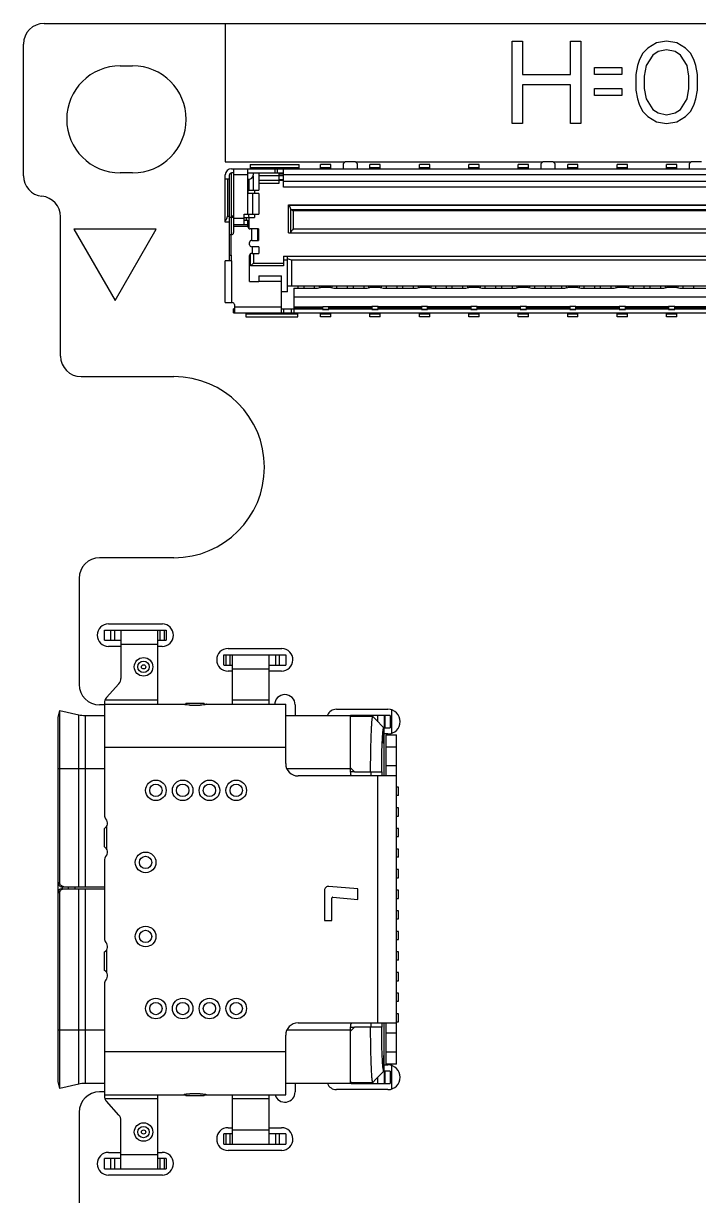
# Model space of a CAD drawing. Header units: millimetres. Extents: x 0 to 594, y 0 to 420.
# Drawn here: x 137.94 to 154.33, y 246.44 to 274.91 of the extents above; entities that cross this region are included whole.
import ezdxf

# ---------------------------------------------------------------- set-up
doc = ezdxf.new("R2010")
doc.units = ezdxf.units.MM
doc.header["$LTSCALE"] = 32.67
doc.layers.get('0').update_dxf_attribs({"linetype": 'CONTINUOUS'})

msp = doc.modelspace()

# ---------------------------------------------------------------- linework, layer by layer
at = {"color": 7, "linetype": 'CONTINUOUS'}
for p, q in [((138.441, 274.913), (162.241, 274.913)), ((137.941, 271.213), (137.941, 274.413)), ((140.291, 273.883), (140.591, 273.883)), ((142.991, 271.383), (143.041, 271.381)), ((143.041, 271.383), (161.911, 271.383)), ((143.041, 271.38), (143.041, 269.833)), ((143.391, 270.283), (143.391, 271.383)), ((143.441, 271.483), (143.441, 271.383)), ((143.441, 271.483), (144.631, 271.483)), ((144.101, 271.383), (144.101, 271.283)), ((144.251, 270.933), (144.251, 271.383)), ((144.631, 271.383), (144.631, 271.483)), ((145.151, 271.383), (145.151, 271.483)), ((145.401, 271.483), (145.151, 271.483)), ((145.401, 271.383), (145.401, 271.483)), ((145.701, 271.503), (145.751, 271.553)), ((145.701, 271.503), (145.701, 271.383)), ((146.001, 271.553), (145.751, 271.553)), ((146.001, 271.553), (146.051, 271.503)), ((146.051, 271.383), (146.051, 271.503)), ((146.351, 271.383), (146.351, 271.483)), ((146.601, 271.483), (146.351, 271.483)), ((146.601, 271.383), (146.601, 271.483)), ((147.551, 271.383), (147.551, 271.483)), ((147.801, 271.483), (147.551, 271.483)), ((147.801, 271.383), (147.801, 271.483)), ((148.751, 271.383), (148.751, 271.483)), ((149.001, 271.483), (148.751, 271.483)), ((149.001, 271.383), (149.001, 271.483)), ((149.951, 271.383), (149.951, 271.483)), ((150.201, 271.483), (149.951, 271.483)), ((150.201, 271.383), (150.201, 271.483)), ((150.501, 271.503), (150.551, 271.553)), ((150.501, 271.503), (150.501, 271.383)), ((150.801, 271.553), (150.551, 271.553)), ((150.801, 271.553), (150.851, 271.503)), ((150.851, 271.383), (150.851, 271.503)), ((151.151, 271.383), (151.151, 271.483)), ((151.401, 271.483), (151.151, 271.483)), ((151.401, 271.383), (151.401, 271.483)), ((152.351, 271.383), (152.351, 271.483)), ((152.601, 271.483), (152.351, 271.483)), ((152.601, 271.383), (152.601, 271.483)), ((153.551, 271.383), (153.551, 271.483)), ((153.801, 271.483), (153.551, 271.483)), ((153.801, 271.383), (153.801, 271.483)), ((154.101, 271.503), (154.151, 271.553)), ((154.101, 271.503), (154.101, 271.383)), ((154.401, 271.553), (154.151, 271.553)), ((140.591, 271.283), (140.291, 271.283)), ((142.841, 270.083), (142.841, 271.233)), ((142.941, 271.133), (142.841, 271.133)), ((142.891, 271.133), (142.891, 270.233)), ((142.941, 269.143), (142.941, 271.233)), ((142.991, 269.783), (142.991, 271.283)), ((143.041, 271.283), (142.991, 271.283)), ((143.391, 271.283), (144.251, 271.283)), ((143.391, 271.133), (143.419, 271.133)), ((143.517, 271.214), (143.531, 271.283)), ((143.651, 271.283), (143.651, 270.863)), ((144.251, 271.213), (143.651, 271.213)), ((143.651, 271.103), (144.151, 271.103)), ((144.151, 271.033), (144.151, 271.283)), ((144.151, 271.263), (144.251, 271.263)), ((144.251, 271.113), (144.151, 271.113)), ((144.251, 271.1), (144.151, 271.1)), ((143.399, 270.783), (143.399, 270.863)), ((143.399, 270.863), (143.651, 270.863)), ((143.551, 270.863), (143.551, 270.783)), ((143.651, 271.033), (144.151, 271.033)), ((160.701, 270.933), (144.251, 270.933)), ((143.651, 270.783), (143.391, 270.783)), ((143.651, 270.783), (143.651, 270.283)), ((144.371, 269.823), (144.371, 270.503)), ((144.371, 270.503), (160.582, 270.503)), ((138.841, 266.833), (138.841, 270.228)), ((143.041, 270.253), (142.991, 270.203)), ((143.301, 270.033), (143.301, 270.283)), ((143.301, 270.283), (143.651, 270.283)), ((143.419, 270.203), (143.403, 270.283)), ((143.551, 270.283), (143.551, 270.203)), ((144.435, 270.4), (144.399, 270.489)), ((142.941, 270.083), (142.841, 270.083)), ((143.041, 270.203), (142.941, 270.203)), ((143.041, 270.033), (143.391, 270.033)), ((143.301, 270.203), (143.551, 270.203)), ((143.301, 270.133), (143.391, 270.133)), ((143.351, 270.133), (143.351, 270.203)), ((143.391, 269.973), (143.391, 270.133)), ((143.421, 269.928), (143.421, 270.203)), ((142.941, 269.783), (142.991, 269.783)), ((142.971, 269.783), (142.971, 269.283)), ((143.643, 269.923), (143.441, 269.923)), ((143.643, 269.923), (143.643, 269.643)), ((144.371, 269.823), (160.582, 269.823)), ((143.431, 269.538), (143.431, 269.593)), ((143.481, 269.643), (143.643, 269.643)), ((143.651, 269.488), (143.481, 269.488)), ((143.651, 269.488), (143.651, 269.328)), ((142.841, 268.133), (142.841, 269.143)), ((142.991, 269.143), (142.841, 269.143)), ((142.941, 269.283), (142.991, 269.283)), ((142.991, 269.143), (142.991, 269.283)), ((143.431, 268.643), (143.431, 269.278)), ((143.451, 269.023), (143.451, 269.318)), ((143.521, 269.093), (143.451, 269.023)), ((143.481, 269.328), (143.651, 269.328)), ((143.521, 269.328), (143.521, 269.093)), ((143.521, 269.093), (144.251, 269.093)), ((144.251, 269.263), (144.251, 269.023)), ((144.251, 269.263), (160.701, 269.263)), ((144.351, 269.163), (144.251, 269.163)), ((144.351, 268.393), (144.351, 269.263)), ((144.451, 269.163), (144.351, 269.199)), ((144.451, 269.163), (144.451, 268.543)), ((160.501, 269.163), (144.451, 269.163)), ((144.251, 269.023), (143.451, 269.023)), ((143.431, 268.643), (143.656, 268.643)), ((143.656, 268.785), (143.656, 268.643)), ((143.656, 268.785), (144.206, 268.785)), ((144.206, 267.883), (144.206, 268.785)), ((144.351, 268.543), (160.601, 268.543)), ((144.601, 268.543), (144.601, 268.481)), ((144.751, 268.481), (144.751, 268.543)), ((145.001, 268.543), (145.001, 268.481)), ((145.126, 268.492), (145.126, 268.543)), ((145.426, 268.543), (145.426, 268.492)), ((145.551, 268.481), (145.551, 268.543)), ((145.801, 268.543), (145.801, 268.481)), ((145.951, 268.481), (145.951, 268.543)), ((146.201, 268.543), (146.201, 268.481)), ((146.326, 268.492), (146.326, 268.543)), ((146.626, 268.543), (146.626, 268.492)), ((146.751, 268.481), (146.751, 268.543)), ((147.001, 268.543), (147.001, 268.481)), ((147.151, 268.481), (147.151, 268.543)), ((147.401, 268.543), (147.401, 268.481)), ((147.526, 268.492), (147.526, 268.543)), ((147.826, 268.543), (147.826, 268.492)), ((147.951, 268.481), (147.951, 268.543)), ((148.201, 268.543), (148.201, 268.481)), ((148.351, 268.481), (148.351, 268.543)), ((148.601, 268.543), (148.601, 268.481)), ((148.726, 268.492), (148.726, 268.543)), ((149.026, 268.543), (149.026, 268.492)), ((149.151, 268.481), (149.151, 268.543)), ((149.401, 268.543), (149.401, 268.481)), ((149.551, 268.481), (149.551, 268.543)), ((149.801, 268.543), (149.801, 268.481)), ((149.926, 268.492), (149.926, 268.543)), ((150.226, 268.543), (150.226, 268.492)), ((150.351, 268.481), (150.351, 268.543)), ((150.601, 268.543), (150.601, 268.481)), ((150.751, 268.481), (150.751, 268.543)), ((151.001, 268.543), (151.001, 268.481)), ((151.126, 268.492), (151.126, 268.543)), ((151.426, 268.543), (151.426, 268.492)), ((151.551, 268.481), (151.551, 268.543)), ((151.801, 268.543), (151.801, 268.481)), ((151.951, 268.481), (151.951, 268.543)), ((152.201, 268.543), (152.201, 268.481)), ((152.326, 268.492), (152.326, 268.543)), ((152.626, 268.543), (152.626, 268.492)), ((152.751, 268.481), (152.751, 268.543)), ((153.001, 268.543), (153.001, 268.481)), ((153.151, 268.481), (153.151, 268.543)), ((153.401, 268.543), (153.401, 268.481)), ((153.526, 268.492), (153.526, 268.543)), ((153.826, 268.543), (153.826, 268.492)), ((153.951, 268.481), (153.951, 268.543)), ((154.201, 268.543), (154.201, 268.481)), ((144.351, 268.393), (144.206, 268.393)), ((144.501, 268.481), (144.501, 267.883)), ((144.501, 268.481), (145.081, 268.481)), ((145.081, 268.481), (145.151, 268.499)), ((145.151, 268.508), (145.401, 268.508)), ((145.151, 268.507), (145.151, 268.499)), ((145.401, 268.499), (145.401, 268.507)), ((145.401, 268.499), (145.471, 268.481)), ((145.471, 268.481), (146.281, 268.481)), ((146.281, 268.481), (146.351, 268.499)), ((146.351, 268.508), (146.601, 268.508)), ((146.351, 268.507), (146.351, 268.499)), ((146.601, 268.499), (146.601, 268.507)), ((146.601, 268.499), (146.671, 268.481)), ((146.671, 268.481), (147.481, 268.481)), ((147.481, 268.481), (147.551, 268.499)), ((147.551, 268.508), (147.801, 268.508)), ((147.551, 268.507), (147.551, 268.499)), ((147.801, 268.499), (147.801, 268.507)), ((147.801, 268.499), (147.871, 268.481)), ((147.871, 268.481), (148.681, 268.481)), ((148.681, 268.481), (148.751, 268.499)), ((148.751, 268.508), (149.001, 268.508)), ((148.751, 268.507), (148.751, 268.499)), ((149.001, 268.499), (149.001, 268.507)), ((149.001, 268.499), (149.071, 268.481)), ((149.071, 268.481), (149.881, 268.481)), ((149.881, 268.481), (149.951, 268.499)), ((149.951, 268.508), (150.201, 268.508)), ((149.951, 268.507), (149.951, 268.499)), ((150.201, 268.499), (150.201, 268.507)), ((150.201, 268.499), (150.271, 268.481)), ((150.271, 268.481), (151.081, 268.481)), ((151.081, 268.481), (151.151, 268.499)), ((151.151, 268.508), (151.401, 268.508)), ((151.151, 268.507), (151.151, 268.499)), ((151.401, 268.499), (151.401, 268.507)), ((151.401, 268.499), (151.471, 268.481)), ((151.471, 268.481), (152.281, 268.481)), ((152.281, 268.481), (152.351, 268.499)), ((152.351, 268.508), (152.601, 268.508)), ((152.351, 268.507), (152.351, 268.499)), ((152.601, 268.499), (152.601, 268.507)), ((152.601, 268.499), (152.671, 268.481)), ((152.671, 268.481), (153.481, 268.481)), ((153.481, 268.481), (153.551, 268.499)), ((153.551, 268.508), (153.801, 268.508)), ((153.551, 268.507), (153.551, 268.499)), ((153.801, 268.499), (153.801, 268.507)), ((153.801, 268.499), (153.871, 268.481)), ((153.871, 268.481), (154.681, 268.481)), ((142.841, 268.133), (143.011, 268.133)), ((143.041, 267.883), (143.041, 267.983)), ((143.051, 267.983), (143.041, 267.983)), ((143.061, 268.083), (143.061, 267.883)), ((144.206, 267.983), (144.501, 267.983)), ((144.501, 268.033), (145.201, 268.033)), ((145.201, 268.032), (145.201, 267.964)), ((145.201, 267.964), (145.351, 267.964)), ((145.351, 267.964), (145.351, 268.035)), ((146.401, 268.033), (145.351, 268.033)), ((146.401, 268.035), (146.401, 267.964)), ((146.551, 268.035), (146.401, 268.035)), ((146.401, 267.964), (146.551, 267.964)), ((146.551, 267.964), (146.551, 268.035)), ((147.601, 268.033), (146.551, 268.033)), ((147.601, 268.035), (147.601, 267.964)), ((147.751, 268.035), (147.601, 268.035)), ((147.601, 267.964), (147.751, 267.964)), ((147.751, 267.964), (147.751, 268.035)), ((148.801, 268.033), (147.751, 268.033)), ((148.801, 268.035), (148.801, 267.964)), ((148.951, 268.035), (148.801, 268.035)), ((148.801, 267.964), (148.951, 267.964)), ((148.951, 267.964), (148.951, 268.035)), ((150.001, 268.033), (148.951, 268.033)), ((150.001, 268.035), (150.001, 267.964)), ((150.151, 268.035), (150.001, 268.035)), ((150.001, 267.964), (150.151, 267.964)), ((150.151, 267.964), (150.151, 268.035)), ((151.201, 268.033), (150.151, 268.033)), ((151.201, 268.035), (151.201, 267.964)), ((151.351, 268.035), (151.201, 268.035)), ((151.201, 267.964), (151.351, 267.964)), ((151.351, 267.964), (151.351, 268.035)), ((152.401, 268.033), (151.351, 268.033)), ((152.401, 268.035), (152.401, 267.964)), ((152.551, 268.035), (152.401, 268.035)), ((152.401, 267.964), (152.551, 267.964)), ((152.551, 267.964), (152.551, 268.035)), ((153.601, 268.033), (152.551, 268.033)), ((153.601, 268.035), (153.601, 267.964)), ((153.751, 268.035), (153.601, 268.035)), ((153.601, 267.964), (153.751, 267.964)), ((153.751, 267.964), (153.751, 268.035)), ((154.801, 268.033), (153.751, 268.033)), ((143.041, 267.883), (143.06, 267.883)), ((143.061, 267.883), (161.891, 267.883)), ((143.341, 267.883), (143.341, 267.783)), ((143.341, 267.783), (144.601, 267.783)), ((144.601, 267.783), (144.601, 267.883)), ((145.151, 267.783), (145.151, 267.883)), ((145.401, 267.783), (145.151, 267.783)), ((145.401, 267.783), (145.401, 267.883)), ((146.351, 267.783), (146.351, 267.883)), ((146.601, 267.783), (146.351, 267.783)), ((146.601, 267.783), (146.601, 267.883)), ((147.551, 267.783), (147.551, 267.883)), ((147.801, 267.783), (147.551, 267.783)), ((147.801, 267.783), (147.801, 267.883)), ((148.751, 267.783), (148.751, 267.883)), ((149.001, 267.783), (148.751, 267.783)), ((149.001, 267.783), (149.001, 267.883)), ((149.951, 267.783), (149.951, 267.883)), ((150.201, 267.783), (149.951, 267.783)), ((150.201, 267.783), (150.201, 267.883)), ((151.151, 267.783), (151.151, 267.883)), ((151.401, 267.783), (151.151, 267.783)), ((151.401, 267.783), (151.401, 267.883)), ((152.351, 267.783), (152.351, 267.883)), ((152.601, 267.783), (152.351, 267.783)), ((152.601, 267.783), (152.601, 267.883)), ((153.551, 267.783), (153.551, 267.883)), ((153.801, 267.783), (153.551, 267.783)), ((153.801, 267.783), (153.801, 267.883)), ((139.341, 266.333), (141.591, 266.333)), ((141.591, 261.933), (139.791, 261.933)), ((139.291, 261.433), (139.291, 258.858)), ((140.006, 260.328), (141.314, 260.328)), ((139.906, 259.928), (139.906, 260.178)), ((139.906, 260.178), (141.406, 260.178)), ((140.306, 260.178), (140.306, 259.004)), ((141.206, 258.378), (141.206, 260.178)), ((141.406, 260.176), (141.406, 259.93)), ((139.906, 259.928), (140.306, 259.928)), ((140.306, 259.778), (140.006, 259.778)), ((141.206, 259.928), (141.406, 259.928)), ((141.306, 259.778), (141.206, 259.778)), ((142.906, 259.728), (144.214, 259.728)), ((142.806, 259.33), (142.806, 259.576)), ((142.807, 259.578), (144.306, 259.578)), ((143.006, 259.578), (143.006, 258.378)), ((143.906, 258.378), (143.906, 259.578)), ((144.306, 259.578), (144.306, 259.328)), ((142.807, 259.328), (143.006, 259.328)), ((143.006, 259.178), (142.906, 259.178)), ((143.906, 259.328), (144.306, 259.328)), ((144.206, 259.178), (143.906, 259.178)), ((139.957, 258.535), (140.256, 258.872)), ((139.906, 258.358), (139.791, 258.358)), ((139.906, 258.402), (139.906, 255.687)), ((139.906, 258.378), (141.881, 258.378)), ((141.881, 258.403), (141.881, 258.363)), ((141.881, 258.403), (142.331, 258.403)), ((141.981, 258.355), (142.231, 258.355)), ((142.331, 258.363), (142.331, 258.403)), ((142.331, 258.378), (144.306, 258.378)), ((142.381, 258.378), (142.381, 258.376)), ((144.306, 256.933), (144.306, 258.378)), ((144.536, 258.358), (144.536, 258.103)), ((138.786, 258.053), (138.825, 258.223)), ((138.786, 249.214), (138.786, 258.053)), ((138.825, 254.043), (138.825, 258.223)), ((138.825, 258.223), (139.283, 258.12)), ((139.436, 258.103), (139.906, 258.103)), ((144.306, 258.103), (145.876, 258.103)), ((145.536, 258.253), (146.786, 258.253)), ((145.876, 256.728), (145.876, 258.097)), ((145.952, 258.103), (145.952, 258.079)), ((146.846, 258.103), (145.952, 258.103)), ((146.422, 258.081), (145.976, 258.081)), ((146.496, 258.003), (146.422, 258.081)), ((146.496, 258.003), (146.422, 258.081)), ((146.681, 257.811), (146.496, 258.003)), ((146.696, 258.103), (146.696, 257.803)), ((146.846, 258.103), (146.846, 257.803)), ((146.68, 257.81), (146.678, 257.807)), ((146.681, 257.811), (146.68, 257.81)), ((146.681, 257.433), (146.681, 257.811)), ((146.681, 257.803), (146.846, 257.803)), ((146.681, 257.783), (146.696, 257.783)), ((146.696, 256.633), (146.696, 257.783)), ((146.696, 257.423), (146.681, 257.433)), ((146.681, 257.433), (146.696, 257.433)), ((146.786, 257.653), (146.696, 257.653)), ((146.746, 256.633), (146.746, 257.633)), ((146.746, 257.633), (146.996, 257.633)), ((146.996, 249.633), (146.996, 257.633)), ((146.996, 256.633), (144.606, 256.633)), ((145.976, 256.733), (145.876, 256.833)), ((145.976, 256.733), (146.644, 256.733)), ((146.38, 256.633), (146.38, 256.733)), ((146.644, 256.633), (146.644, 256.733)), ((147.042, 256.358), (146.996, 256.358)), ((147.042, 256.158), (147.042, 256.358)), ((147.042, 256.158), (146.996, 256.158)), ((147.042, 255.858), (146.996, 255.858)), ((147.042, 255.658), (147.042, 255.858)), ((146.996, 255.658), (147.042, 255.658)), ((139.906, 254.908), (139.906, 255.358)), ((139.956, 255.405), (139.956, 254.861)), ((147.042, 255.358), (146.996, 255.358)), ((146.996, 255.158), (147.042, 255.158)), ((147.042, 255.158), (147.042, 255.358)), ((147.042, 254.858), (146.996, 254.858)), ((147.042, 254.658), (147.042, 254.858)), ((139.906, 254.58), (139.906, 252.687)), ((147.042, 254.658), (146.996, 254.658)), ((147.042, 254.358), (146.996, 254.358)), ((147.042, 254.158), (147.042, 254.358)), ((146.996, 254.158), (147.042, 254.158)), ((138.825, 249.043), (138.825, 253.793)), ((138.862, 253.943), (139.906, 253.943)), ((138.862, 253.893), (139.906, 253.893)), ((138.881, 253.943), (138.881, 253.893)), ((139.036, 253.893), (139.036, 253.943)), ((139.186, 253.943), (139.186, 253.893)), ((145.246, 253.851), (145.246, 253.121)), ((146.056, 253.889), (145.355, 253.951)), ((146.056, 253.633), (146.056, 253.889)), ((147.042, 253.858), (146.996, 253.858)), ((147.042, 253.658), (147.042, 253.858)), ((145.426, 253.121), (145.426, 253.661)), ((145.453, 253.686), (146.056, 253.633)), ((146.996, 253.658), (147.042, 253.658)), ((147.042, 253.358), (146.996, 253.358)), ((146.996, 253.158), (147.042, 253.158)), ((147.042, 253.158), (147.042, 253.358)), ((145.246, 253.121), (145.426, 253.121)), ((147.042, 252.858), (146.996, 252.858)), ((147.042, 252.658), (147.042, 252.858)), ((146.996, 252.658), (147.042, 252.658)), ((139.906, 251.908), (139.906, 252.358)), ((139.956, 252.405), (139.956, 251.861)), ((147.042, 252.358), (146.996, 252.358)), ((147.042, 252.158), (147.042, 252.358)), ((147.042, 252.158), (146.996, 252.158)), ((147.042, 251.858), (146.996, 251.858)), ((147.042, 251.658), (147.042, 251.858)), ((139.906, 251.58), (139.906, 248.864)), ((146.996, 251.658), (147.042, 251.658)), ((147.042, 251.358), (146.996, 251.358)), ((146.996, 251.158), (147.042, 251.158)), ((147.042, 251.158), (147.042, 251.358)), ((147.042, 250.858), (146.996, 250.858)), ((147.042, 250.658), (147.042, 250.858)), ((144.606, 250.633), (146.996, 250.633)), ((146.38, 250.533), (146.38, 250.633)), ((146.644, 250.533), (146.644, 250.633)), ((146.696, 249.483), (146.696, 250.633)), ((146.746, 249.633), (146.746, 250.633)), ((146.996, 250.658), (147.042, 250.658)), ((144.306, 248.888), (144.306, 250.333)), ((145.876, 249.17), (145.876, 250.538)), ((145.976, 250.533), (145.876, 250.433)), ((146.644, 250.533), (145.976, 250.533)), ((146.681, 249.833), (146.696, 249.844)), ((146.681, 249.833), (146.681, 249.455)), ((146.681, 249.833), (146.696, 249.833)), ((146.496, 249.263), (146.681, 249.455)), ((146.678, 249.46), (146.68, 249.456)), ((146.68, 249.456), (146.681, 249.455)), ((146.681, 249.483), (146.696, 249.483)), ((146.846, 249.463), (146.681, 249.463)), ((146.696, 249.613), (146.786, 249.613)), ((146.696, 249.463), (146.696, 249.163)), ((146.996, 249.633), (146.746, 249.633)), ((146.846, 249.463), (146.846, 249.163)), ((138.825, 249.043), (138.786, 249.214)), ((139.283, 249.146), (138.825, 249.043)), ((139.906, 249.163), (139.436, 249.163)), ((145.876, 249.163), (144.306, 249.163)), ((144.536, 249.163), (144.536, 248.958)), ((145.952, 249.188), (145.952, 249.163)), ((145.952, 249.163), (146.846, 249.163)), ((145.976, 249.186), (146.422, 249.186)), ((146.422, 249.186), (146.496, 249.263)), ((146.422, 249.186), (146.496, 249.263)), ((139.906, 248.958), (139.791, 248.958)), ((139.906, 248.888), (141.881, 248.888)), ((141.206, 247.088), (141.206, 248.888)), ((141.831, 248.888), (141.831, 248.891)), ((141.881, 248.904), (141.881, 248.863)), ((142.331, 248.863), (141.881, 248.863)), ((142.231, 248.912), (141.981, 248.912)), ((142.331, 248.863), (142.331, 248.904)), ((142.331, 248.888), (144.306, 248.888)), ((143.006, 248.888), (143.006, 247.688)), ((143.906, 247.688), (143.906, 248.888)), ((146.786, 249.013), (145.536, 249.013)), ((140.256, 248.395), (139.957, 248.732)), ((139.291, 248.458), (139.291, 245.433)), ((140.306, 247.088), (140.306, 248.262)), ((142.906, 248.088), (143.006, 248.088)), ((143.906, 248.088), (144.206, 248.088)), ((142.806, 247.69), (142.806, 247.936)), ((143.006, 247.938), (142.807, 247.938)), ((144.306, 247.938), (143.906, 247.938)), ((144.306, 247.938), (144.306, 247.688)), ((140.006, 247.488), (140.306, 247.488)), ((141.206, 247.488), (141.306, 247.488)), ((142.807, 247.688), (144.306, 247.688)), ((144.214, 247.538), (142.906, 247.538)), ((139.906, 247.088), (139.906, 247.338)), ((140.306, 247.338), (139.906, 247.338)), ((141.406, 247.338), (141.206, 247.338)), ((141.406, 247.336), (141.406, 247.09)), ((139.906, 247.088), (141.406, 247.088)), ((141.314, 246.938), (140.006, 246.938))]:
    msp.add_line(p, q, dxfattribs=at)
at = {"color": 40, "linetype": 'CONTINUOUS'}
for p, q in [((142.841, 274.913), (142.841, 271.553)), ((142.841, 271.553), (145.751, 271.553)), ((146.001, 271.553), (150.551, 271.553)), ((150.801, 271.553), (154.151, 271.553)), ((139.166, 269.913), (140.166, 268.181)), ((141.166, 269.913), (139.166, 269.913)), ((140.166, 268.181), (141.166, 269.913)), ((146.871, 258.253), (146.871, 257.653)), ((146.871, 249.613), (146.871, 249.013))]:
    msp.add_line(p, q, dxfattribs=at)
at = {"color": 4, "linetype": 'CONTINUOUS'}
for p, q in [((149.803, 272.484), (149.803, 274.484)), ((149.803, 274.484), (150.053, 274.484)), ((150.053, 274.484), (150.053, 273.675)), ((151.219, 273.675), (151.219, 274.484)), ((151.219, 274.484), (151.469, 274.484)), ((151.469, 274.484), (151.469, 272.484)), ((153.094, 274.314), (152.969, 274.186)), ((153.303, 274.441), (153.094, 274.314)), ((153.344, 274.228), (153.219, 274.143)), ((153.553, 274.484), (153.303, 274.441)), ((153.553, 274.271), (153.344, 274.228)), ((153.803, 274.441), (153.553, 274.484)), ((153.761, 274.228), (153.553, 274.271)), ((153.886, 274.143), (153.761, 274.228)), ((154.011, 274.314), (153.803, 274.441)), ((154.136, 274.186), (154.011, 274.314)), ((152.886, 274.016), (152.844, 273.888)), ((152.969, 274.186), (152.886, 274.016)), ((153.219, 274.143), (153.053, 273.888)), ((154.053, 273.888), (153.886, 274.143)), ((154.219, 274.016), (154.136, 274.186)), ((154.261, 273.888), (154.219, 274.016)), ((150.053, 273.675), (151.219, 273.675)), ((151.803, 273.675), (151.803, 273.845)), ((151.803, 273.845), (152.469, 273.845)), ((152.469, 273.675), (151.803, 273.675)), ((152.469, 273.845), (152.469, 273.675)), ((152.844, 273.888), (152.803, 273.675)), ((152.803, 273.675), (152.803, 273.292)), ((153.053, 273.888), (153.011, 273.633)), ((154.094, 273.633), (154.053, 273.888)), ((154.303, 273.675), (154.261, 273.888)), ((154.303, 273.292), (154.303, 273.675)), ((150.053, 273.42), (150.053, 272.484)), ((151.219, 273.42), (150.053, 273.42)), ((151.219, 272.484), (151.219, 273.42)), ((153.011, 273.633), (153.011, 273.335)), ((154.094, 273.335), (154.094, 273.633)), ((151.803, 273.165), (151.803, 273.335)), ((151.803, 273.335), (152.469, 273.335)), ((152.469, 273.165), (151.803, 273.165)), ((152.469, 273.335), (152.469, 273.165)), ((152.803, 273.292), (152.844, 273.079)), ((152.844, 273.079), (152.886, 272.952)), ((153.011, 273.335), (153.053, 273.079)), ((153.053, 273.079), (153.219, 272.824)), ((153.886, 272.824), (154.053, 273.079)), ((154.053, 273.079), (154.094, 273.335)), ((154.219, 272.952), (154.261, 273.079)), ((154.261, 273.079), (154.303, 273.292)), ((152.886, 272.952), (152.969, 272.782)), ((152.969, 272.782), (153.094, 272.654)), ((153.219, 272.824), (153.344, 272.739)), ((153.761, 272.739), (153.886, 272.824)), ((154.011, 272.654), (154.136, 272.782)), ((154.136, 272.782), (154.219, 272.952)), ((153.094, 272.654), (153.303, 272.526)), ((153.303, 272.526), (153.553, 272.484)), ((153.344, 272.739), (153.553, 272.697)), ((153.553, 272.697), (153.761, 272.739)), ((153.553, 272.484), (153.803, 272.526)), ((153.803, 272.526), (154.011, 272.654)), ((150.053, 272.484), (149.803, 272.484)), ((151.469, 272.484), (151.219, 272.484))]:
    msp.add_line(p, q, dxfattribs=at)
at = {"color": 9, "linetype": 'CONTINUOUS'}
for p, q in [((143.441, 271.413), (144.631, 271.413)), ((144.051, 271.283), (144.051, 271.383)), ((145.151, 271.413), (145.401, 271.413)), ((146.351, 271.413), (146.601, 271.413)), ((147.551, 271.413), (147.801, 271.413)), ((148.751, 271.413), (149.001, 271.413)), ((149.951, 271.413), (150.201, 271.413)), ((151.151, 271.413), (151.401, 271.413)), ((152.351, 271.413), (152.601, 271.413)), ((153.551, 271.413), (153.801, 271.413)), ((143.391, 271.233), (143.041, 271.233)), ((143.419, 270.863), (143.419, 271.133)), ((143.517, 271.214), (143.517, 270.863)), ((160.701, 271.233), (144.251, 271.233)), ((144.251, 271.083), (160.701, 271.083)), ((143.497, 270.783), (143.497, 270.283)), ((142.891, 270.233), (142.941, 270.233)), ((160.554, 270.489), (144.399, 270.489)), ((144.435, 269.842), (144.435, 270.4)), ((144.445, 270.391), (160.508, 270.391)), ((144.484, 270.363), (144.484, 269.923)), ((160.469, 270.363), (144.484, 270.363)), ((143.041, 270.179), (143.301, 270.179)), ((143.391, 269.983), (143.041, 269.983)), ((143.481, 269.643), (143.481, 269.923)), ((143.625, 269.923), (143.625, 269.643)), ((144.484, 269.923), (160.469, 269.923)), ((143.501, 269.328), (143.501, 269.488)), ((142.991, 269.143), (142.991, 268.133)), ((144.206, 268.643), (143.656, 268.643)), ((144.501, 268.27), (160.451, 268.27)), ((145.401, 268.506), (145.151, 268.506)), ((146.601, 268.506), (146.351, 268.506)), ((147.801, 268.506), (147.551, 268.506)), ((149.001, 268.506), (148.751, 268.506)), ((150.201, 268.506), (149.951, 268.506)), ((151.401, 268.506), (151.151, 268.506)), ((152.601, 268.506), (152.351, 268.506)), ((153.801, 268.506), (153.551, 268.506)), ((143.051, 267.883), (143.051, 267.983)), ((143.061, 268.033), (144.206, 268.033)), ((144.256, 267.983), (144.256, 267.883)), ((144.451, 267.883), (144.451, 267.983)), ((145.201, 268), (144.501, 268)), ((144.501, 267.982), (145.201, 267.982)), ((145.201, 267.971), (145.351, 267.971)), ((146.401, 268), (145.351, 268)), ((145.351, 267.982), (146.401, 267.982)), ((146.401, 267.971), (146.551, 267.971)), ((147.601, 268), (146.551, 268)), ((146.551, 267.982), (147.601, 267.982)), ((147.601, 267.971), (147.751, 267.971)), ((148.801, 268), (147.751, 268)), ((147.751, 267.982), (148.801, 267.982)), ((148.801, 267.971), (148.951, 267.971)), ((150.001, 268), (148.951, 268)), ((148.951, 267.982), (150.001, 267.982)), ((150.001, 267.971), (150.151, 267.971)), ((151.201, 268), (150.151, 268)), ((150.151, 267.982), (151.201, 267.982)), ((151.201, 267.971), (151.351, 267.971)), ((152.401, 268), (151.351, 268)), ((151.351, 267.982), (152.401, 267.982)), ((152.401, 267.971), (152.551, 267.971)), ((153.601, 268), (152.551, 268)), ((152.551, 267.982), (153.601, 267.982)), ((153.601, 267.971), (153.751, 267.971)), ((154.801, 268), (153.751, 268)), ((153.751, 267.982), (154.801, 267.982)), ((144.601, 267.853), (143.341, 267.853)), ((145.401, 267.853), (145.151, 267.853)), ((146.601, 267.853), (146.351, 267.853)), ((147.801, 267.853), (147.551, 267.853)), ((149.001, 267.853), (148.751, 267.853)), ((150.201, 267.853), (149.951, 267.853)), ((151.401, 267.853), (151.151, 267.853)), ((152.601, 267.853), (152.351, 267.853)), ((153.801, 267.853), (153.551, 267.853)), ((140.056, 260.178), (140.056, 259.928)), ((140.156, 259.928), (140.156, 260.178)), ((141.25, 260.178), (141.25, 259.928)), ((141.362, 259.928), (141.362, 260.178)), ((141.206, 259.828), (140.306, 259.828)), ((142.85, 259.578), (142.85, 259.328)), ((142.962, 259.328), (142.962, 259.578)), ((144.056, 259.578), (144.056, 259.328)), ((144.156, 259.328), (144.156, 259.578)), ((143.906, 259.228), (143.006, 259.228)), ((139.921, 258.478), (141.206, 258.478)), ((143.006, 258.478), (143.906, 258.478)), ((139.283, 253.943), (139.283, 258.12)), ((139.436, 258.103), (139.436, 253.943)), ((146.026, 258.103), (146.026, 258.081)), ((146.546, 257.951), (146.546, 258.103)), ((146.717, 257.803), (146.717, 258.103)), ((144.306, 257.328), (139.906, 257.328)), ((146.996, 257.333), (146.746, 257.333)), ((146.746, 256.883), (146.996, 256.883)), ((139.906, 256.803), (138.786, 256.803)), ((145.876, 256.803), (144.338, 256.803)), ((145.976, 256.733), (145.876, 256.733)), ((146.546, 250.633), (146.546, 256.633)), ((138.786, 254.043), (138.825, 254.043)), ((138.825, 253.793), (138.786, 253.793)), ((139.283, 249.146), (139.283, 253.893)), ((139.436, 253.893), (139.436, 249.163)), ((138.786, 250.463), (139.906, 250.463)), ((144.338, 250.463), (145.876, 250.463)), ((145.876, 250.533), (145.976, 250.533)), ((146.996, 250.383), (146.746, 250.383)), ((139.906, 249.938), (144.306, 249.938)), ((146.746, 249.933), (146.996, 249.933)), ((146.717, 249.163), (146.717, 249.463)), ((146.026, 249.186), (146.026, 249.163)), ((146.546, 249.163), (146.546, 249.315)), ((141.206, 248.788), (139.921, 248.788)), ((143.906, 248.788), (143.006, 248.788)), ((143.006, 248.038), (143.906, 248.038)), ((142.85, 247.938), (142.85, 247.688)), ((142.962, 247.688), (142.962, 247.938)), ((144.056, 247.938), (144.056, 247.688)), ((144.156, 247.688), (144.156, 247.938)), ((140.306, 247.438), (141.206, 247.438)), ((140.056, 247.338), (140.056, 247.088)), ((140.156, 247.088), (140.156, 247.338)), ((141.25, 247.338), (141.25, 247.088)), ((141.362, 247.088), (141.362, 247.338))]:
    msp.add_line(p, q, dxfattribs=at)
for centre, radius in [((140.856, 259.283), 0.225), ((140.856, 259.283), 0.138), ((140.856, 259.283), 0.0518), ((141.156, 256.283), 0.15), ((141.806, 256.283), 0.15), ((142.456, 256.283), 0.15), ((143.106, 256.283), 0.15), ((140.906, 254.533), 0.15), ((140.906, 252.733), 0.15), ((141.156, 250.983), 0.15), ((141.806, 250.983), 0.15), ((142.456, 250.983), 0.15), ((143.106, 250.983), 0.15), ((140.856, 247.983), 0.225), ((140.856, 247.983), 0.138), ((140.856, 247.983), 0.0518)]:
    msp.add_circle(centre, radius, dxfattribs=at)
at = {"color": 7, "linetype": 'CONTINUOUS'}
for centre in [(141.156, 256.283), (141.806, 256.283), (142.456, 256.283), (143.106, 256.283), (140.906, 254.533), (140.906, 252.733), (141.156, 250.983), (141.806, 250.983), (142.456, 250.983), (143.106, 250.983)]:
    msp.add_circle(centre, 0.25, dxfattribs=at)
for centre, radius, start, end in [((138.441, 274.413), 0.5, 90, 180), ((140.291, 272.583), 1.3, 90, 270), ((140.591, 272.583), 1.3, 270, 90), ((142.991, 271.233), 0.15, 90, 180), ((138.441, 271.213), 0.5, 180, 264.2608), ((142.991, 271.233), 0.05, 90, 180), ((138.341, 270.218), 0.5, 0, 84.2608), ((143.441, 269.973), 0.05, 180, 270), ((142.991, 269.833), 0.05, 270, 360), ((143.481, 269.593), 0.05, 90, 180), ((143.481, 269.538), 0.05, 180, 270), ((143.481, 269.278), 0.05, 90, 180), ((143.011, 268.083), 0.05, 0, 90), ((139.341, 266.833), 0.5, 180, 270), ((141.591, 264.133), 2.2, 270, 90), ((139.791, 261.433), 0.5, 90, 180), ((140.006, 260.053), 0.275, 90, 270), ((141.306, 260.053), 0.275, 270, 88.4434), ((142.906, 259.453), 0.275, 90, 270), ((144.206, 259.453), 0.275, 270, 88.4434), ((139.791, 258.858), 0.5, 180, 270), ((140.106, 259.004), 0.2, 318.3665, 360), ((144.286, 258.358), 0.25, 0, 180), ((140.106, 258.402), 0.2, 138.3665, 180), ((139.436, 258.803), 0.7, 257.3334, 270), ((145.536, 258.023), 0.23, 90, 158.7157), ((146.786, 257.953), 0.3, 270, 90), ((144.606, 256.933), 0.3, 180, 270), ((146.076, 256.728), 0.2, 180, 208.3594), ((140.056, 255.687), 0.15, 180, 221.4096), ((139.831, 255.488), 0.15, 300, 41.4096), ((139.831, 254.778), 0.15, 318.5904, 60), ((140.056, 254.58), 0.15, 138.5904, 180), ((145.346, 253.851), 0.1, 84.9004, 180), ((145.451, 253.661), 0.025, 85, 180), ((140.056, 252.687), 0.15, 180, 221.4096), ((139.831, 252.488), 0.15, 300, 41.4096), ((139.831, 251.778), 0.15, 318.5904, 60), ((140.056, 251.58), 0.15, 138.5904, 180), ((144.606, 250.333), 0.3, 90, 180), ((146.076, 250.538), 0.2, 151.6406, 180), ((146.786, 249.313), 0.3, 270, 90), ((139.436, 248.463), 0.7, 90, 102.6666), ((145.536, 249.243), 0.23, 201.2819, 270), ((139.791, 248.458), 0.5, 90, 180), ((140.106, 248.864), 0.2, 180, 221.6335), ((144.286, 248.958), 0.25, 197.3551, 360), ((140.106, 248.262), 0.2, 0, 41.6335), ((142.906, 247.813), 0.275, 90, 270), ((144.206, 247.813), 0.275, 271.5566, 90), ((140.006, 247.213), 0.275, 90, 270), ((141.306, 247.213), 0.275, 271.5566, 90)]:
    msp.add_arc(centre, radius, start, end, dxfattribs=at)
for centre, major_axis, ratio, start_param, end_param in [((143.419, 271.233), (0, 0.1), 1, -3.141593, -1.76566), ((144.387, 270.303), (0, 0.2), 0.159664, -0.380506, 0), ((142.741, 270.233), (0, 0.15), 1, -2.411865, -1.570796), ((144.484, 270.403), (0.05, 0), 0.4, -2.983265, -2.469232), ((144.425, 269.923), (0, 0.1), 0.159664, -3.141593, -2.524295), ((141.256, 260.176), (0.15, 0), 0.166667, 0, 0.080969), ((141.256, 259.93), (0.15, 0), 0.166667, -0.080969, 0), ((142.956, 259.576), (0.15, 0), 0.166667, 3.060624, 3.141593), ((142.956, 259.33), (0.15, 0), 0.166667, -3.141593, -3.060624), ((146.056, 256.733), (1.35, 0), 1, 1.63009, 1.701587), ((138.862, 254.043), (0, 0.1), 0.756386, 1.570796, 3.141593), ((138.862, 253.793), (0, 0.1), 0.756386, 0, 1.570796), ((146.056, 250.533), (1.35, 0), 1, -1.701586, -1.63009), ((142.956, 247.936), (0.15, 0), 0.166667, 3.060624, 3.141593), ((142.956, 247.69), (0.15, 0), 0.166667, -3.141593, -3.060624), ((141.256, 247.336), (0.15, 0), 0.166667, 0, 0.080969), ((141.256, 247.09), (0.15, 0), 0.166667, -0.080969, 0)]:
    msp.add_ellipse(centre, major_axis=major_axis, ratio=ratio, start_param=start_param, end_param=end_param, dxfattribs=at)
for points, knots in [([(144.445, 270.391), (144.448, 270.389), (144.454, 270.385), (144.467, 270.376), (144.477, 270.368), (144.484, 270.363)], [0, 0, 0, 0, 0.211126, 0.458717, 1, 1, 1, 1]), ([(144.484, 269.923), (144.474, 269.909), (144.459, 269.889), (144.442, 269.861), (144.436, 269.848), (144.435, 269.842)], [0, 0, 0, 0, 0.551616, 0.797899, 1, 1, 1, 1]), ([(145.201, 268.031), (145.207, 268.032), (145.219, 268.035), (145.238, 268.035), (145.257, 268.035), (145.276, 268.035), (145.295, 268.035), (145.32, 268.035), (145.339, 268.035), (145.351, 268.035)], [0, 0, 0, 0, 0.120127, 0.245031, 0.371155, 0.49695, 0.622649, 0.748445, 1, 1, 1, 1]), ([(141.88, 258.363), (141.873, 258.364), (141.861, 258.366), (141.847, 258.369), (141.839, 258.372), (141.835, 258.373), (141.833, 258.374), (141.831, 258.376), (141.831, 258.376)], [0, 0, 0, 0, 0.410129, 0.720252, 0.83373, 0.917777, 0.972305, 1, 1, 1, 1]), ([(141.981, 258.355), (141.972, 258.355), (141.938, 258.356), (141.905, 258.359), (141.88, 258.363)], [0, 0, 0, 0, 0.272412, 1, 1, 1, 1]), ([(142.332, 258.363), (142.325, 258.362), (142.292, 258.357), (142.258, 258.355), (142.231, 258.355)], [0, 0, 0, 0, 0.219068, 1, 1, 1, 1]), ([(142.381, 258.376), (142.381, 258.376), (142.38, 258.374), (142.378, 258.373), (142.374, 258.372), (142.365, 258.369), (142.351, 258.366), (142.339, 258.364), (142.332, 258.363)], [0, 0, 0, 0, 0.027685, 0.082198, 0.166243, 0.27972, 0.589843, 1, 1, 1, 1]), ([(145.952, 258.103), (145.942, 258.103), (145.925, 258.103), (145.903, 258.103), (145.887, 258.101), (145.879, 258.099), (145.876, 258.097)], [0, 0, 0, 0, 0.374898, 0.674184, 0.88197, 1, 1, 1, 1]), ([(145.88, 258.072), (145.88, 258.072), (145.878, 258.071), (145.877, 258.07), (145.876, 258.069)], [0, 0, 0, 0, 0.280468, 1, 1, 1, 1]), ([(146.39, 257.806), (146.392, 257.842), (146.395, 257.894), (146.4, 257.958), (146.404, 257.997), (146.408, 258.028), (146.412, 258.052), (146.416, 258.069), (146.42, 258.078), (146.422, 258.081)], [0, 0, 0, 0, 0.394712, 0.557629, 0.696383, 0.810346, 0.899006, 0.962116, 1, 1, 1, 1]), ([(146.368, 256.733), (146.368, 256.933), (146.37, 257.219), (146.38, 257.576), (146.387, 257.734), (146.39, 257.806)], [0, 0, 0, 0, 0.557661, 0.799776, 1, 1, 1, 1]), ([(146.671, 257.781), (146.667, 257.762), (146.66, 257.714), (146.653, 257.63), (146.646, 257.522), (146.639, 257.392), (146.634, 257.243), (146.629, 257.022), (146.628, 256.85), (146.628, 256.733)], [0, 0, 0, 0, 0.055814, 0.136881, 0.241295, 0.366599, 0.509317, 0.665277, 1, 1, 1, 1]), ([(146.678, 257.807), (146.677, 257.804), (146.674, 257.795), (146.672, 257.786), (146.671, 257.781)], [0, 0, 0, 0, 0.413089, 1, 1, 1, 1]), ([(138.922, 253.943), (138.91, 253.943), (138.884, 253.949), (138.851, 253.971), (138.83, 254.004), (138.825, 254.03), (138.825, 254.043)], [0, 0, 0, 0, 0.247184, 0.495977, 0.747125, 1, 1, 1, 1]), ([(138.825, 253.793), (138.825, 253.806), (138.83, 253.833), (138.851, 253.866), (138.884, 253.888), (138.91, 253.893), (138.922, 253.893)], [0, 0, 0, 0, 0.252875, 0.504023, 0.752816, 1, 1, 1, 1]), ([(146.39, 249.461), (146.387, 249.532), (146.38, 249.69), (146.37, 250.048), (146.368, 250.334), (146.368, 250.533)], [0, 0, 0, 0, 0.200224, 0.44234, 1, 1, 1, 1]), ([(146.628, 250.533), (146.628, 250.416), (146.629, 250.245), (146.634, 250.023), (146.639, 249.875), (146.646, 249.745), (146.653, 249.637), (146.66, 249.553), (146.667, 249.505), (146.671, 249.486)], [0, 0, 0, 0, 0.334727, 0.490689, 0.633407, 0.758711, 0.863125, 0.94419, 1, 1, 1, 1]), ([(146.422, 249.186), (146.42, 249.189), (146.416, 249.198), (146.412, 249.215), (146.408, 249.239), (146.404, 249.27), (146.4, 249.309), (146.395, 249.373), (146.392, 249.424), (146.39, 249.461)], [0, 0, 0, 0, 0.037883, 0.100991, 0.189651, 0.303615, 0.442369, 0.605287, 1, 1, 1, 1]), ([(146.671, 249.486), (146.672, 249.481), (146.674, 249.472), (146.677, 249.463), (146.678, 249.46)], [0, 0, 0, 0, 0.586913, 1, 1, 1, 1]), ([(145.876, 249.17), (145.879, 249.168), (145.887, 249.166), (145.903, 249.164), (145.925, 249.163), (145.942, 249.163), (145.952, 249.163)], [0, 0, 0, 0, 0.118054, 0.325822, 0.625089, 1, 1, 1, 1]), ([(141.831, 248.891), (141.831, 248.891), (141.833, 248.892), (141.835, 248.893), (141.839, 248.895), (141.847, 248.898), (141.861, 248.901), (141.873, 248.903), (141.88, 248.904)], [0, 0, 0, 0, 0.027685, 0.082198, 0.166243, 0.27972, 0.589843, 1, 1, 1, 1]), ([(141.88, 248.904), (141.888, 248.905), (141.921, 248.91), (141.955, 248.912), (141.981, 248.912)], [0, 0, 0, 0, 0.219068, 1, 1, 1, 1]), ([(142.231, 248.912), (142.241, 248.912), (142.274, 248.911), (142.308, 248.908), (142.333, 248.904)], [0, 0, 0, 0, 0.272422, 1, 1, 1, 1]), ([(142.333, 248.904), (142.339, 248.903), (142.351, 248.901), (142.365, 248.898), (142.374, 248.895), (142.378, 248.893), (142.38, 248.892), (142.381, 248.891), (142.381, 248.891)], [0, 0, 0, 0, 0.410157, 0.720262, 0.833725, 0.917769, 0.972301, 1, 1, 1, 1])]:
    msp.add_open_spline(points, degree=3, knots=knots, dxfattribs=at)

doc.saveas('drawing.dxf')
